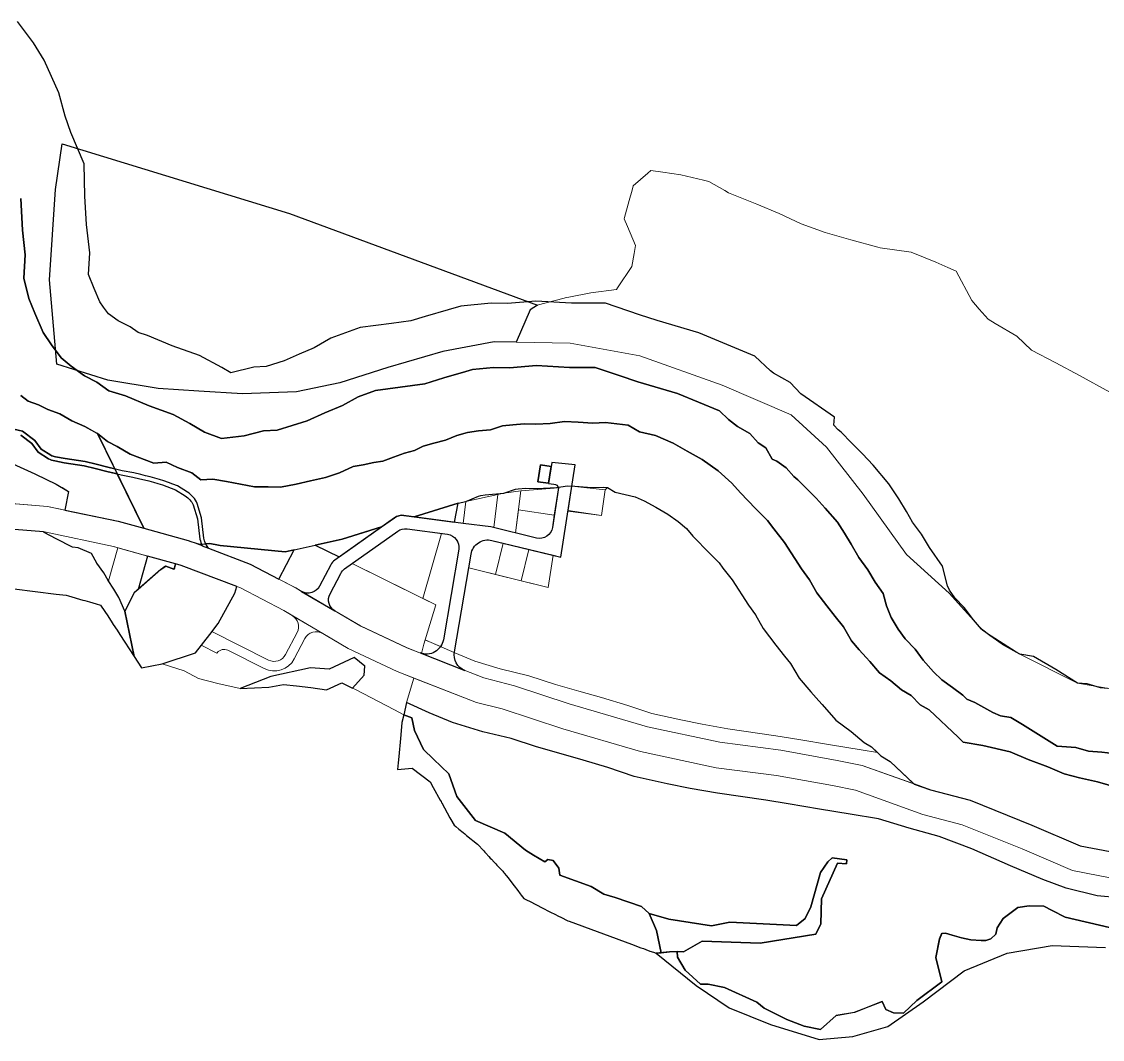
# Model space of a CAD drawing. Header units: millimetres. Extents: x 234550 to 240984, y 469077 to 474234.
# Drawn here: x 237028 to 237533, y 473731 to 474206 of the extents above; entities that cross this region are included whole.
import ezdxf

# ---------------------------------------------------------------- set-up
doc = ezdxf.new("R2010")
doc.units = ezdxf.units.MM
for name, color, linetype, lineweight in [('_proposed _Primary_road_Hatch', 7, 'Continuous', 0), ('_Proposed Access Road_Hatch', 255, 'Continuous', 0), ('_Proposed bicycle track hatch', 60, 'Continuous', 30), ('_proposed OS-2 _hatch', 83, 'Continuous', 0), ('_Proposed UV_1_a_hatch', 31, 'Continuous', 0), ('_proposed UV_1_b_Hatch', 33, 'Continuous', 0), ('_Proposed_parking', 253, 'Continuous', 30), ('E1', 108, 'Continuous', 30)]:
    doc.layers.add(name, color=color, linetype=linetype, lineweight=lineweight)
for name, color, linetype in [('_Proposed Service-1 hatch', 210, 'Continuous'), ('_proposed Tertiary_road_Hatch', 252, 'Continuous'), ('Service-S2', 192, 'Continuous')]:
    doc.layers.add(name, color=color, linetype=linetype)
doc.layers.add('_proposed UV_2_Hatch', color=53, linetype='Continuous', lineweight=0, true_color=0xf2d64a)
doc.layers.add('water', color=140, linetype='Continuous', lineweight=30, true_color=0x00cdfe)

msp = doc.modelspace()

# ---------------------------------------------------------------- linework, layer by layer
at = {"layer": '_proposed _Primary_road_Hatch'}
for points in [[(237013.59, 473982.17), (237040, 473979.95), (237073.03, 473973.06), (237105.6, 473963.99), (237134.63, 473953.06), (237156.08, 473941.85), (237186.31, 473924.06), (237207.82, 473913.99), (237243.75, 473899.84), (237258.02, 473896.16), (237283.55, 473887.7), (237320.22, 473877.07), (237353.88, 473869.85), (237382.4, 473866.08), (237408.77, 473861.36), (237420.48, 473859.03), (237452.26, 473847.6), (237470.88, 473842.71), (237499.73, 473831.12), (237522.17, 473821.39), (237544.41, 473817.17)], [(237542.67, 473805.29), (237518.58, 473809.87), (237495.1, 473820.05), (237467.11, 473831.29), (237448.75, 473836.11), (237417.38, 473847.39), (237406.51, 473849.56), (237380.37, 473854.25), (237352.3, 473857.94), (237316.83, 473865.53), (237280.61, 473876.04), (237252.37, 473885.4), (237240.28, 473888.31), (237203.33, 473902.86), (237180.35, 473913.61), (237150.33, 473931.32), (237130.06, 473941.94), (237102.38, 473952.4), (237070.74, 473961.24), (237038.56, 473968.03), (237012.78, 473970.16)]]:
    msp.add_lwpolyline(points, dxfattribs=at)
at = {"layer": '_Proposed Access Road_Hatch'}
msp.add_lwpolyline([(237168.51, 473920.59), (237154.28, 473928.99, -0.399335), (237156.55, 473921.04), (237151.2, 473910.8, -0.410066), (237143.17, 473908.23), (237116.78, 473921.55), (237111.79, 473915.11), (237119.06, 473911.44), (237119.23, 473911.65, -0.359106), (237124.19, 473912.77), (237141.15, 473904.21, 0.410066), (237155.18, 473908.72), (237160.14, 473918.21, -0.429251)], format="xyb", close=True, dxfattribs=at)
at = {"layer": '_Proposed bicycle track hatch'}
msp.add_lwpolyline([(237027.46, 474013.24), (237032.66, 474009.37), (237035.62, 474005.23), (237040.49, 474002.13, 0.074613), (237043.37, 474001.2), (237047.83, 474000.37), (237057.14, 473998.95), (237062.23, 473997.72), (237067.65, 473996.3), (237074.38, 473994.68), (237079.81, 473993.69), (237083.16, 473992.87, -0.038323), (237099.74, 473987.76), (237104.3, 473984.91, -0.134789), (237108.06, 473980.62), (237109.98, 473974.23), (237111.07, 473964.63, -0.005464), (237112.24, 473961.49), (237115.1, 473960.41, -0.109986), (237113.02, 473965.18), (237111.95, 473974.63), (237109.93, 473981.34, 0.138622), (237105.38, 473986.59), (237100.65, 473989.55, 0.038688), (237083.61, 473994.82), (237080.23, 473995.64), (237074.79, 473996.64), (237068.14, 473998.24), (237062.71, 473999.66), (237057.52, 474000.92), (237048.16, 474002.34), (237043.72, 474003.17, -0.072205), (237041.47, 474003.88), (237037.02, 474006.71), (237034.1, 474010.78), (237028.34, 474015.08), (237024.31, 474016.09, -0.058553)], format="xyb", dxfattribs=at)
at = {"layer": '_proposed OS-2 _hatch'}
for points in [[(237234.13, 473971.96), (237229.97, 473972.57), (237231.83, 473981.48), (237235.37, 473982.3)], [(237072.85, 473960.65), (237070.74, 473961.24), (237038.56, 473968.03), (237038.05, 473968.08), (237044.07, 473964.78), (237051.67, 473960.92), (237054.36, 473960.67), (237060.59, 473958.03), (237063.04, 473953.42), (237066.31, 473948.96), (237068.37, 473945.38), (237069.46, 473943.69), (237068.54, 473945.23)], [(237086.65, 473956.8), (237082.28, 473941.16), (237092.96, 473950.5), (237094.75, 473952.01), (237095.12, 473951.82), (237095.29, 473952.04), (237098.98, 473950.65), (237099.32, 473951.07), (237099.35, 473951.26), (237099.82, 473953.12)], [(237322.14, 473883.25), (237310.99, 473887.06), (237298.65, 473890.74), (237288.08, 473893.68), (237277.29, 473896.75), (237264.75, 473900.87), (237251.37, 473904.05), (237239.61, 473907.69), (237230.17, 473911.64), (237219.11, 473916.45), (237216.32, 473917.62), (237215.7, 473915.62), (237214.6, 473911.32), (237243.75, 473899.84), (237258.02, 473896.16), (237283.55, 473887.7), (237320.22, 473877.07), (237353.88, 473869.85), (237382.4, 473866.08), (237408.77, 473861.36), (237420.48, 473859.03), (237444.64, 473850.34), (237444.22, 473850.77), (237433.5, 473860.83), (237429.14, 473863.46), (237427.58, 473864.97), (237419.88, 473866.31), (237405.57, 473868.59), (237390.81, 473871.16), (237380.07, 473872.84), (237357.73, 473876.13), (237345.75, 473878.19), (237335.77, 473880.27)]]:
    msp.add_lwpolyline(points, close=True, dxfattribs=at)
msp.add_lwpolyline([(237226.76, 473966.95), (237223.98, 473967.32), (237215.31, 473937), (237221.35, 473934.03), (237216.32, 473917.62), (237216.51, 473917.55), (237219.11, 473916.45), (237223.58, 473914.51, 0.106825), (237224.84, 473917.64), (237231.86, 473958.66), (237232.07, 473959.93, 0.403545), (237226.76, 473966.95)], format="xyb", dxfattribs=at)
msp.add_lwpolyline([(237542.67, 473805.29), (237518.58, 473809.88), (237495.1, 473820.05), (237467.11, 473831.3), (237448.75, 473836.12), (237417.38, 473847.39), (237406.51, 473849.57), (237380.37, 473854.26), (237352.3, 473857.94), (237316.83, 473865.54), (237280.61, 473876.04), (237252.37, 473885.41), (237240.28, 473888.32), (237211.11, 473899.81), (237207.63, 473888.31), (237218.2, 473883.62), (237229.19, 473879.02), (237243.33, 473874.64), (237256.45, 473871.52), (237268.36, 473867.61), (237279.82, 473864.35), (237290.21, 473861.46), (237301.71, 473858.03), (237313.93, 473853.86), (237329.4, 473850.47), (237340.05, 473848.26), (237352.92, 473846.04), (237375.5, 473842.72), (237385.84, 473841.1), (237400.56, 473838.54), (237414.87, 473836.26), (237427.98, 473833.98), (237442.33, 473829.77), (237456.37, 473825.83), (237471.66, 473820.1), (237489.73, 473812.13), (237504.74, 473805.68), (237515.66, 473801.68), (237530.21, 473798.04), (237540.55, 473797.15)], dxfattribs=at)
at = {"layer": '_Proposed Service-1 hatch'}
for points in [[(237273.91, 473990.74), (237275.14, 473998.65), (237270.2, 473999.42), (237268.97, 473991.51)], [(237231.83, 473981.48), (237211.22, 473975.09), (237229.97, 473972.57)], [(237195.95, 473970.36), (237177.63, 473964.67), (237164.93, 473961.89), (237176.24, 473956.34)], [(237095.29, 473952.04), (237098.98, 473950.65), (237099.32, 473951.07), (237099.35, 473951.26), (237099.82, 473953.12), (237086.65, 473956.8), (237082.28, 473941.16), (237092.96, 473950.5)]]:
    msp.add_lwpolyline(points, close=True, dxfattribs=at)
at = {"layer": '_proposed Tertiary_road_Hatch'}
msp.add_lwpolyline([(237247.54, 473964.08), (237279.7, 473956.27), (237286.32, 473999.31), (237275.43, 474000.5), (237273.89, 473990.61), (237276.37, 473990.34, -0.350137), (237278.6, 473988.56), (237275.76, 473970.1, -0.439498), (237268.41, 473965.18), (237247.05, 473970.37), (237234.13, 473971.96), (237206.33, 473975.75, 0.190109), (237202.05, 473974.69), (237174.09, 473954.82, 0.118306), (237172.25, 473952.7), (237167.02, 473942.69, -0.428954), (237158.66, 473940.29), (237174.19, 473931.16, -0.399625), (237171.92, 473939.11), (237176.9, 473948.65, -0.118306), (237178.74, 473950.76), (237203.6, 473968.43, -0.190109), (237207.87, 473969.49), (237226.76, 473966.95, -0.403545), (237232.07, 473959.93), (237224.84, 473917.64, -0.475828), (237214.02, 473911.55), (237234.93, 473903.32, -0.355172), (237229.98, 473912.11), (237237.77, 473957.65, -0.434504)], format="xyb", close=True, dxfattribs=at)
at = {"layer": '_Proposed UV_1_a_hatch'}
for points in [[(237046.78, 473988.83), (237044.05, 473990.34), (237034.05, 473995.25), (237023.85, 473999.85), (237007.45, 474008.67), (237007.48, 474008.56), (237009.19, 473997.83), (237012.46, 473986.17, 0.312972), (237017.74, 473981.82), (237040, 473979.95), (237048.01, 473978.28), (237049.81, 473986.91)], [(237172.25, 473952.7, -0.118306), (237174.09, 473954.82), (237176.24, 473956.34), (237164.93, 473961.89), (237155.17, 473959.75), (237148.01, 473946.04), (237155.89, 473941.92), (237158.66, 473940.29, 0.428954), (237167.02, 473942.69)], [(237221.35, 473934.03), (237182.23, 473953.24), (237178.74, 473950.76, 0.118306), (237176.9, 473948.65), (237171.92, 473939.11, 0.399625), (237174.19, 473931.16), (237186.12, 473924.14), (237207.63, 473914.07), (237214.6, 473911.32), (237215.71, 473915.63), (237216.32, 473917.62)]]:
    msp.add_lwpolyline(points, format="xyb", close=True, dxfattribs=at)
at = {"layer": '_proposed UV_1_b_Hatch'}
for points in [[(237260.98, 473987.23), (237278.6, 473988.56), (237276.64, 473975.85), (237259.89, 473978.43), (237258.56, 473967.58), (237268.41, 473965.18, 0.439498), (237275.76, 473970.1), (237276.64, 473975.85)], [(237252.8, 473962.8), (237247.54, 473964.08, 0.434504), (237237.77, 473957.65), (237236.68, 473951.31), (237249.25, 473948.2)]]:
    msp.add_lwpolyline(points, format="xyb", dxfattribs=at)
for points in [[(237300.47, 473987.7), (237284.8, 473989.41), (237283.06, 473978.09), (237298.62, 473975.69)], [(237260.98, 473987.23), (237253.12, 473986.18), (237250.25, 473985.55), (237248.34, 473970.06), (237258.56, 473967.58)]]:
    msp.add_lwpolyline(points, close=True, dxfattribs=at)
for points in [[(237250.25, 473985.55), (237235.36, 473982.29), (237234.13, 473971.96), (237247.05, 473970.37), (237248.34, 473970.06)], [(237264.79, 473959.89), (237261.23, 473945.23), (237273.79, 473942.12), (237276.1, 473957.14), (237252.8, 473962.8), (237249.25, 473948.2), (237261.23, 473945.23)]]:
    msp.add_lwpolyline(points, dxfattribs=at)
at = {"layer": '_proposed UV_2_Hatch'}
msp.add_lwpolyline([(237536.12, 474033.3), (237521.95, 474041.17), (237510.94, 474047.01), (237499.52, 474052.99), (237492.7, 474059.51), (237492.67, 474059.54), (237482.47, 474065.45), (237479.22, 474067.33), (237475.06, 474072.12), (237471.62, 474076.07), (237464.28, 474089.81), (237460.42, 474091.59), (237454.83, 474094.09), (237443.33, 474098.65), (237428.86, 474100.7), (237427.8, 474100.98), (237415.12, 474104.38), (237403.1, 474107.94), (237391.97, 474111.94), (237381.64, 474116.82), (237371.31, 474121.04), (237360.27, 474125.52), (237357.93, 474126.46), (237356.22, 474127.45), (237348.87, 474131.7), (237346.33, 474132.33), (237335.71, 474134.88), (237327.26, 474136.08), (237321.76, 474136.82), (237320.35, 474135.61), (237313.49, 474129.63), (237312.94, 474127.72), (237311.54, 474122.8), (237309.46, 474114.85), (237309.31, 474114.25), (237310.79, 474110.72), (237314.56, 474101.82), (237313.91, 474098.1), (237312.9, 474092.03), (237306.13, 474081.99), (237305.69, 474081.33), (237293.77, 474079.68), (237283.37, 474077.71), (237282.14, 474077.47), (237281.28, 474077.25), (237268.7, 474073.91), (237265.33, 474071.81), (237258.78, 474056.74), (237284.01, 474056.21), (237316.62, 474050.34), (237355.09, 474036.65), (237387.21, 474022.79), (237403.84, 474007.63), (237420.96, 473985.62), (237441.11, 473957.43), (237461.07, 473939.48), (237476.8, 473922.07), (237494.12, 473911.02), (237520.96, 473897.45), (237554, 473891.87)], dxfattribs=at)
for points in [[(237359.65, 473945.73), (237355.42, 473951.19), (237353.61, 473953.59), (237349.28, 473957.9), (237341.42, 473966.05), (237338.35, 473969.62), (237334.53, 473972.91), (237329.66, 473976.41), (237324.01, 473979.54), (237318.69, 473982.58), (237314.36, 473984.46), (237305.14, 473986.65), (237301.48, 473988.81), (237300.47, 473987.7), (237298.62, 473975.69), (237283.01, 473977.79), (237279.7, 473956.27), (237276.1, 473957.14), (237273.79, 473942.12), (237236.68, 473951.31), (237229.98, 473912.11), (237229.95, 473911.73), (237230.17, 473911.64), (237239.61, 473907.69), (237251.37, 473904.05), (237264.75, 473900.87), (237277.29, 473896.75), (237288.08, 473893.68), (237298.65, 473890.74), (237310.99, 473887.06), (237322.14, 473883.25), (237335.77, 473880.27), (237345.75, 473878.19), (237357.73, 473876.13), (237380.07, 473872.84), (237390.81, 473871.16), (237405.57, 473868.59), (237419.88, 473866.31), (237427.58, 473864.97), (237424.85, 473867.64), (237421.38, 473869.71), (237415.26, 473874.84), (237408.13, 473880.08), (237401.72, 473887.45), (237400.11, 473889.15), (237396.4, 473893.32), (237390.94, 473899.71), (237386.91, 473906.64), (237384.2, 473910.03), (237380.18, 473915.22), (237374.15, 473923.01), (237370.58, 473929.4), (237367.39, 473933.77)], [(237086.65, 473956.8), (237072.85, 473960.65), (237068.54, 473945.23), (237073.24, 473937.37), (237076.17, 473931.06), (237080.46, 473939.58), (237082.28, 473941.16)]]:
    msp.add_lwpolyline(points, close=True, dxfattribs=at)
for points in [[(237223.98, 473967.32), (237207.87, 473969.49, 0.190109), (237203.6, 473968.43), (237182.23, 473953.24), (237215.31, 473937)], [(237154.28, 473928.99), (237150.33, 473931.32), (237130.06, 473941.94), (237128.42, 473942.56), (237127.47, 473939.51), (237119.68, 473925.3), (237116.78, 473921.55), (237143.17, 473908.23, 0.410066), (237151.2, 473910.8), (237156.55, 473921.04, 0.399335)], [(237211.1, 473899.8), (237203.33, 473902.86), (237180.35, 473913.61), (237168.51, 473920.59, 0.429251), (237160.14, 473918.21), (237155.18, 473908.72, -0.410066), (237141.15, 473904.21), (237124.19, 473912.77, 0.359106), (237119.23, 473911.65), (237119.06, 473911.44), (237111.79, 473915.11), (237109.11, 473911.65), (237093.5, 473906.51), (237103.79, 473903.11), (237110.48, 473899.67), (237119.58, 473897.3), (237129.94, 473894.98), (237144.28, 473900.53), (237162.81, 473904.51), (237171.5, 473903.88), (237183.16, 473909.44), (237188.13, 473905.37), (237187.87, 473901.17), (237182.38, 473895.1), (237183.88, 473894.38), (237202.04, 473884.9), (237206.46, 473882.66), (237207.62, 473888.31)]]:
    msp.add_lwpolyline(points, format="xyb", close=True, dxfattribs=at)
at = {"layer": '_Proposed_parking'}
msp.add_lwpolyline([(237155.11, 473959.64), (237151.04, 473958.73), (237120.69, 473961.65), (237118.23, 473962.12), (237115.58, 473962.58), (237113.89, 473962.47, 0.050001), (237115.1, 473960.41), (237134.63, 473953.06), (237148.02, 473946.06)], format="xyb", close=True, dxfattribs=at)
at = {"layer": 'E1'}
for points in [[(237535.03, 473895), (237531.8, 473895.28), (237525.44, 473897.18), (237520.96, 473897.45), (237510.83, 473903.77), (237500.36, 473909.94), (237494.12, 473911.02), (237485.92, 473915.53), (237485.82, 473915.58), (237480.1, 473919.69), (237476.11, 473922.57), (237472.38, 473926.98), (237468.02, 473932.72), (237463.64, 473937.3), (237461.14, 473940.78), (237460.29, 473942.94), (237457.9, 473952.07), (237451.82, 473960.75), (237448.1, 473967.07), (237443.96, 473972.58), (237441.11, 473977.57), (237437.57, 473983.43), (237432.95, 473990.56), (237425.54, 473999.16), (237420.52, 474004.53), (237415.39, 474009.72), (237410.55, 474014.59), (237409.26, 474015.65), (237407.23, 474017.9), (237407.48, 474021.56), (237391.71, 474032.47), (237386.85, 474037.77), (237379.05, 474042.18), (237377.64, 474043.31), (237370.26, 474050.16), (237344.18, 474061.07), (237324.68, 474066.71), (237316.47, 474069.5), (237300.52, 474074.84), (237284.66, 474074.81), (237268.02, 474075.78), (237254.84, 474074.67), (237247.14, 474074.86), (237232.93, 474073.42), (237227.09, 474071.8), (237216.37, 474068.69), (237209.63, 474066.57), (237200.66, 474065.33), (237186.05, 474063.47), (237172.37, 474058.54), (237164.46, 474054.01), (237157.58, 474051.13), (237150.55, 474047.95), (237142.03, 474045.29), (237136.38, 474045.05), (237125.56, 474042.27), (237121.34, 474044.78), (237110.93, 474050.44), (237098.25, 474054.94), (237086.73, 474059.76), (237082.28, 474061.16), (237078.64, 474063.8), (237072.92, 474066.63), (237068.54, 474069.82), (237066.17, 474072.94), (237064.4, 474075.55), (237061.77, 474081.76), (237059.12, 474088.24), (237059.72, 474098.34), (237058.15, 474111.56), (237057.44, 474124.87), (237057.08, 474139.94), (237050.95, 474154.56), (237048.28, 474162.23), (237045.34, 474173.07), (237038.5, 474188.35), (237033.47, 474196.39), (237026.02, 474206.36)], [(237027.46, 474123.71), (237028.25, 474108.99), (237029.61, 474097.45), (237028.97, 474086.54), (237031.3, 474077.03), (237034.07, 474070.23), (237037.93, 474061.14), (237041.79, 474055.44), (237046.36, 474049.42), (237051.02, 474045.47), (237057.33, 474040.87), (237063.07, 474038.03), (237068.63, 474034), (237076.43, 474031.55), (237087.44, 474026.95), (237098.67, 474022.96), (237106.5, 474018.7), (237113.25, 474014.69), (237121.27, 474011.64), (237131.81, 474012.9), (237140.8, 474015.21), (237147.22, 474015.49), (237161.24, 474019.86), (237169.56, 474023.63), (237177.76, 474027.06), (237185, 474031.21), (237193.11, 474034.13), (237204.6, 474035.59), (237216.23, 474037.2), (237225.05, 474039.97), (237235.28, 474042.94), (237238.49, 474043.83), (237248.29, 474044.82), (237255.74, 474044.64), (237268.41, 474045.71), (237283.82, 474044.81), (237295.66, 474044.83), (237306.88, 474041.08), (237315.67, 474038.09), (237334.19, 474032.73), (237353.76, 474024.54), (237358.04, 474020.57), (237362.2, 474017.24), (237367.96, 474013.99), (237371.88, 474009.72), (237375.44, 474007.25), (237378.41, 474002), (237380.65, 474001.03), (237384.86, 473997.92), (237388.49, 473993.87), (237390.38, 473992.33), (237394.08, 473988.61), (237398.89, 473983.74), (237403.21, 473979.12), (237408.88, 473972.53), (237412.14, 473967.5), (237415.25, 473962.36), (237418.85, 473956.06), (237423.1, 473950.4), (237426.56, 473944.51), (237430.24, 473939.27), (237431.73, 473933.59), (237433.92, 473928.04), (237437.2, 473922.68), (237440.5, 473918.1), (237445.15, 473913.23), (237448.97, 473908.19), (237453.68, 473902.64), (237457.64, 473898.9), (237462.55, 473895.35), (237467.42, 473891.86), (237469.36, 473889.9), (237472.96, 473888.42), (237481.47, 473883.74), (237485.03, 473882.15), (237489.85, 473881.31), (237495.27, 473878.12), (237511.56, 473867.95), (237520.19, 473867.44), (237526.18, 473865.65), (237532.29, 473865.13), (237537.64, 473864.6)], [(237539.94, 473848.5), (237530.39, 473851.36), (237521.98, 473853.15), (237514.7, 473855.03), (237507.15, 473858.3), (237497.97, 473861.74), (237489.51, 473865.41), (237476.82, 473868.34), (237467.53, 473869.83), (237465.25, 473872.18), (237451.7, 473884.89), (237447.58, 473887.37), (237443.25, 473891.59), (237438.82, 473894.23), (237433.8, 473898.45), (237428.57, 473902.29), (237423.94, 473907.61), (237422.22, 473909.43), (237419.03, 473913.02), (237415.5, 473917.15), (237411.71, 473923.65), (237407.78, 473928.57), (237403.91, 473933.58), (237399.25, 473939.6), (237395.87, 473945.65), (237392.1, 473950.79), (237384.14, 473963.09), (237379.24, 473969.42), (237376.29, 473973.33), (237370.68, 473978.93), (237363.6, 473986.28), (237359.63, 473990.88), (237353.11, 473996.51), (237345.72, 474001.8), (237338.72, 474005.69), (237332.16, 474009.43), (237323.91, 474013.03), (237316.46, 474014.8), (237311.07, 474017.96), (237300.56, 474019.07), (237294.62, 474018.87), (237287.84, 474019.31), (237281.49, 474019.59), (237274.8, 474018.72), (237268.1, 474018.33), (237262.52, 474018.45), (237257.28, 474018.02), (237252.44, 474017.63), (237246.79, 474015.71), (237241.19, 474015.18), (237236.06, 474014.55), (237234.96, 474014.2), (237231.17, 474013.1), (237225.83, 474010.83), (237220.43, 474009.49), (237215.45, 474008.07), (237211.4, 474006.03), (237206.63, 474004.78), (237201.49, 474002.96), (237196.65, 474001.04), (237192.38, 474000.4), (237187.33, 473999.43), (237182.7, 473998.67), (237176.4, 473995.64), (237169.79, 473993.53), (237162.76, 473991.86), (237156.15, 473990.3), (237148.82, 473988.87), (237143, 473989.14), (237136.69, 473989.08), (237130.17, 473990.39), (237123.56, 473991.65), (237117.22, 473992.73), (237111.57, 473992.39), (237107.46, 473995.62), (237100.63, 473998.12), (237095.4, 474000.56), (237089.57, 474000.22), (237078.53, 474004.41), (237072.47, 474008), (237068.07, 474010.32), (237063.31, 474013.97), (237084.95, 473969.74), (237105.6, 473963.99), (237106.9, 473963.5), (237111.04, 473962.3), (237111.93, 473962.35)], [(237024.37, 473941.49), (237044.1, 473939.01), (237048.7, 473938.44), (237049.76, 473938.13), (237056.52, 473936.22), (237057.47, 473935.95), (237059.54, 473935.36), (237061.08, 473934.93), (237062.78, 473934.45), (237064.79, 473933.88), (237066.69, 473930.96), (237068.1, 473928.81), (237070.23, 473925.56), (237070.68, 473924.87), (237072.46, 473922.14), (237073.75, 473920.17), (237080.46, 473909.92), (237076.17, 473931.06), (237073.24, 473937.37), (237071.03, 473941.28), (237068.37, 473945.38), (237066.31, 473948.96), (237063.04, 473953.42), (237060.59, 473958.03), (237054.36, 473960.67), (237051.67, 473960.92), (237044.07, 473964.78), (237038.46, 473967.85), (237038.05, 473968.08), (237012.78, 473970.16)], [(237535.98, 473783.35), (237515.25, 473788.12), (237509.11, 473791.31), (237505.31, 473793.22), (237498.34, 473793.4), (237493.06, 473792.69), (237486.26, 473787.57), (237483.53, 473783.12), (237482.83, 473780.12), (237480.58, 473778.01), (237478.1, 473777.28), (237476.04, 473777.2), (237471.2, 473777.48), (237466.83, 473778.47), (237462.46, 473779.67), (237459.28, 473780.7), (237457.65, 473780.58), (237456.54, 473777.93), (237454.83, 473769.37), (237457.57, 473757.88), (237445.99, 473749.15), (237439.67, 473743.37), (237435.02, 473743.51), (237431.47, 473745), (237429.72, 473748.78), (237416.85, 473743.69), (237408.25, 473742.19), (237400.89, 473735.62), (237393.36, 473737.17), (237385.3, 473740.36), (237374.71, 473745.65), (237371.2, 473748.42), (237356.15, 473755.23), (237348.55, 473756.82), (237344.94, 473756.8), (237337.79, 473763.32), (237334.15, 473769.44), (237334.05, 473772.11), (237330.38, 473771.94), (237324.16, 473771.29), (237342.83, 473756.2), (237358.29, 473745.72), (237377.59, 473737.99), (237400.34, 473731.06), (237416.01, 473732.37), (237432.46, 473737.04), (237448.89, 473748.55), (237468.13, 473763.05), (237488.11, 473771.31), (237509.21, 473774.87), (237534.12, 473773.96)]]:
    msp.add_lwpolyline(points, dxfattribs=at)
for points in [[(237024.31, 474016.09), (237028.34, 474015.08), (237034.1, 474010.78), (237037.02, 474006.71), (237041.47, 474003.88, 0.072205), (237043.72, 474003.17), (237048.16, 474002.34), (237057.52, 474000.92), (237062.71, 473999.66), (237068.14, 473998.24), (237071.39, 473997.46), (237063.31, 474013.97), (237063.24, 474014.02), (237057.38, 474017.24), (237051.34, 474019.92), (237045.73, 474023.14), (237040.11, 474025.21), (237035.83, 474027.44), (237030.99, 474029.14), (237027.6, 474031.77)], [(237539.94, 473848.5), (237530.39, 473851.36), (237521.98, 473853.15), (237514.7, 473855.03), (237507.15, 473858.3), (237497.97, 473861.74), (237489.51, 473865.41), (237476.82, 473868.34), (237467.53, 473869.83), (237465.25, 473872.18), (237451.7, 473884.89), (237447.58, 473887.37), (237443.25, 473891.59), (237438.82, 473894.23), (237433.8, 473898.45), (237428.57, 473902.29), (237423.94, 473907.61), (237422.22, 473909.43), (237419.03, 473913.02), (237415.5, 473917.15), (237411.71, 473923.65), (237407.78, 473928.57), (237403.91, 473933.58), (237399.25, 473939.6), (237395.87, 473945.65), (237392.1, 473950.79), (237384.14, 473963.09), (237379.24, 473969.42), (237376.29, 473973.33), (237370.68, 473978.93), (237363.6, 473986.28), (237359.63, 473990.88), (237353.11, 473996.51), (237345.72, 474001.8), (237338.72, 474005.69), (237332.16, 474009.43), (237323.91, 474013.03), (237316.46, 474014.8), (237311.07, 474017.96), (237300.56, 474019.07), (237294.62, 474018.87), (237287.84, 474019.31), (237281.49, 474019.59), (237274.8, 474018.72), (237268.1, 474018.33), (237262.52, 474018.45), (237257.28, 474018.02), (237252.44, 474017.63), (237246.79, 474015.71), (237241.19, 474015.18), (237236.06, 474014.55), (237234.96, 474014.2), (237231.17, 474013.1), (237225.83, 474010.83), (237220.43, 474009.49), (237215.45, 474008.07), (237211.4, 474006.03), (237206.63, 474004.78), (237201.49, 474002.96), (237196.65, 474001.04), (237192.38, 474000.4), (237187.33, 473999.43), (237182.7, 473998.67), (237176.4, 473995.64), (237169.79, 473993.53), (237162.76, 473991.86), (237156.15, 473990.3), (237148.82, 473988.87), (237143, 473989.14), (237136.69, 473989.08), (237130.17, 473990.39), (237123.56, 473991.65), (237117.22, 473992.73), (237111.57, 473992.39), (237107.46, 473995.62), (237100.63, 473998.12), (237095.4, 474000.56), (237089.57, 474000.22), (237078.53, 474004.41), (237072.47, 474008), (237068.07, 474010.32), (237063.31, 474013.97), (237084.95, 473969.74), (237105.6, 473963.99), (237106.9, 473963.5), (237111.04, 473962.3), (237111.93, 473962.35), (237115.58, 473962.58), (237118.23, 473962.12), (237120.69, 473961.65), (237151.04, 473958.73), (237177.63, 473964.67), (237187.53, 473967.7), (237195.95, 473970.36), (237202.05, 473974.69, -0.190109), (237206.33, 473975.75), (237211.22, 473975.09), (237231.83, 473981.48), (237235.36, 473982.29), (237241.26, 473984.79), (237242.29, 473985.09), (237244.43, 473985.36), (237253.12, 473986.18), (237258.57, 473988.03), (237259.71, 473988.12), (237263.41, 473988.43), (237268.64, 473988.31), (237277.62, 473988.83), (237282.77, 473989.5), (237286.2, 473989.35), (237294.16, 473988.84), (237299.49, 473989.02), (237301.48, 473988.81), (237305.14, 473986.65), (237314.36, 473984.46), (237318.69, 473982.58), (237324.01, 473979.54), (237329.66, 473976.41), (237334.53, 473972.91), (237338.35, 473969.62), (237341.42, 473966.05), (237349.28, 473957.9), (237353.61, 473953.59), (237355.42, 473951.19), (237359.65, 473945.73), (237367.39, 473933.77), (237370.58, 473929.4), (237374.15, 473923.01), (237380.18, 473915.22), (237384.2, 473910.03), (237386.91, 473906.64), (237390.94, 473899.71), (237396.4, 473893.32), (237400.11, 473889.15), (237401.72, 473887.45), (237408.13, 473880.08), (237415.26, 473874.84), (237421.38, 473869.71), (237424.85, 473867.64), (237429.14, 473863.46), (237433.5, 473860.83), (237444.7, 473850.32), (237452.26, 473847.6), (237470.88, 473842.71), (237499.73, 473831.12), (237522.17, 473821.39), (237544.41, 473817.17)], [(237023.85, 473999.85), (237034.05, 473995.25), (237034.45, 473995.02), (237044.05, 473990.34), (237049.81, 473986.91), (237048.01, 473978.28), (237073.03, 473973.06), (237084.95, 473969.74), (237072.53, 473995.13), (237067.65, 473996.3), (237062.23, 473997.72), (237057.14, 473998.95), (237047.83, 474000.37), (237043.37, 474001.2, -0.074613), (237040.49, 474002.13), (237035.62, 474005.23), (237032.66, 474009.37), (237027.46, 474013.24)], [(237072.53, 473995.13), (237072.53, 473995.13), (237084.95, 473969.74), (237105.6, 473963.99), (237106.9, 473963.5), (237111.04, 473962.3), (237111.93, 473962.35, 0.000115), (237111.9, 473962.42)], [(237111.04, 473962.3), (237115.58, 473962.58), (237118.23, 473962.12), (237120.69, 473961.65), (237151.04, 473958.73), (237177.63, 473964.67), (237187.53, 473967.7), (237195.95, 473970.36), (237202.05, 473974.69, -0.190109), (237206.33, 473975.75), (237211.22, 473975.09), (237231.83, 473981.48), (237235.36, 473982.29), (237241.26, 473984.79), (237242.29, 473985.09), (237244.43, 473985.36), (237253.12, 473986.18), (237258.57, 473988.03), (237259.71, 473988.12), (237263.41, 473988.43), (237268.64, 473988.31), (237277.62, 473988.83), (237282.77, 473989.5), (237286.2, 473989.35), (237294.16, 473988.84), (237299.49, 473989.02), (237301.48, 473988.81), (237305.14, 473986.65), (237314.36, 473984.46), (237318.69, 473982.58), (237324.01, 473979.54), (237329.66, 473976.41), (237334.53, 473972.91), (237338.35, 473969.62), (237341.42, 473966.05), (237349.28, 473957.9), (237353.61, 473953.59), (237355.42, 473951.19), (237359.65, 473945.73), (237367.39, 473933.77), (237370.58, 473929.4), (237374.15, 473923.01), (237380.18, 473915.22), (237384.2, 473910.03), (237386.91, 473906.64), (237390.94, 473899.71), (237396.4, 473893.32), (237400.11, 473889.15), (237401.72, 473887.45), (237408.13, 473880.08), (237415.26, 473874.84), (237421.38, 473869.71), (237424.85, 473867.64), (237429.14, 473863.46), (237433.5, 473860.83), (237444.22, 473850.77), (237444.64, 473850.34), (237452.26, 473847.6), (237470.88, 473842.71), (237499.73, 473831.12), (237522.17, 473821.39), (237544.41, 473817.17)]]:
    msp.add_lwpolyline(points, format="xyb", dxfattribs=at)
for points in [[(237273.91, 473990.74), (237268.97, 473991.51), (237270.2, 473999.42), (237275.14, 473998.65)], [(237268.97, 473991.51), (237270.2, 473999.42), (237275.14, 473998.65), (237273.91, 473990.74)], [(237099.82, 473953.12), (237099.35, 473951.26), (237099.32, 473951.07), (237098.98, 473950.65), (237095.29, 473952.04), (237092.96, 473950.5), (237080.46, 473939.58), (237076.17, 473931.06), (237080.46, 473909.92), (237083.93, 473904.6), (237093.5, 473906.51), (237109.11, 473911.65), (237115.73, 473920.2), (237119.68, 473925.3), (237127.47, 473939.51), (237128.42, 473942.56), (237102.38, 473952.4)], [(237187.87, 473901.17), (237188.13, 473905.37), (237183.16, 473909.44), (237171.5, 473903.88), (237162.81, 473904.51), (237144.28, 473900.53), (237129.94, 473894.98), (237143.36, 473895.47), (237150.14, 473896.84), (237156.3, 473896.21), (237162.88, 473895.44), (237170.27, 473894.26), (237177.38, 473897.53), (237182.38, 473895.1)], [(237210.18, 473881.22), (237206.46, 473882.66), (237205.5, 473879.05), (237205.31, 473877.09), (237204.79, 473871.59), (237203.99, 473863.23), (237203.75, 473860.16), (237203.49, 473857.11), (237210.3, 473857.67), (237218.62, 473851.39), (237220.14, 473848.64), (237223.4, 473842.74), (237223.76, 473842.08), (237224.05, 473841.55), (237224.06, 473841.55), (237227.93, 473834.54), (237228.37, 473833.75), (237229.83, 473831.1), (237230.67, 473830.42), (237232.07, 473829.28), (237234.1, 473827.63), (237234.88, 473827), (237235.7, 473826.33), (237240.75, 473822.23), (237243.68, 473819.09), (237244.28, 473818.44), (237244.67, 473818.02), (237246.06, 473816.54), (237246.78, 473815.76), (237247.35, 473815.15), (237248.58, 473813.84), (237249.32, 473813.04), (237249.86, 473812.47), (237249.98, 473812.33), (237250.75, 473811.51), (237251.36, 473810.85), (237251.92, 473810.26), (237252.55, 473809.58), (237252.96, 473809.14), (237253.24, 473808.77), (237253.27, 473808.73), (237254.3, 473807.4), (237255.52, 473805.83), (237256.38, 473804.72), (237257.46, 473803.33), (237257.74, 473802.96), (237257.85, 473802.82), (237258.53, 473801.95), (237258.96, 473801.38), (237259.61, 473800.55), (237260.72, 473799.11), (237261.25, 473798.42), (237262.48, 473796.83), (237266.56, 473794.76), (237266.71, 473794.69), (237267.45, 473794.31), (237268.27, 473793.9), (237268.66, 473793.7), (237269.57, 473793.24), (237269.81, 473793.11), (237270.99, 473792.52), (237274.64, 473790.66), (237277.29, 473789.32), (237278.34, 473788.78), (237278.56, 473788.67), (237279.71, 473788.09), (237283.04, 473786.4), (237283.62, 473786.19), (237312.64, 473775.52), (237317.11, 473773.88), (237318.27, 473773.45), (237319.42, 473773.03), (237319.7, 473772.93), (237320.94, 473772.47), (237321.32, 473772.33), (237322.94, 473771.74), (237324.16, 473771.29), (237326.6, 473771.54), (237324.33, 473781.97), (237320.92, 473789.8), (237317.38, 473793.08), (237305.15, 473797.34), (237299.8, 473798.81), (237293.83, 473802.38), (237279.17, 473807.69), (237278.78, 473810.98), (237276.15, 473814.65), (237273.68, 473814.99), (237272.2, 473814.02), (237267.01, 473817.02), (237263.23, 473819.45), (237253.53, 473827.41), (237239.92, 473833.26), (237231.14, 473844.45), (237227.45, 473855.13), (237220.2, 473861.97), (237215.59, 473866.45), (237211.43, 473875.24)], [(237398.81, 473780.25), (237401.19, 473785.02), (237401.47, 473796.74), (237408.97, 473813.42), (237413.11, 473813.04), (237413.24, 473814.84), (237406.47, 473815.89), (237404.34, 473813.93), (237400.99, 473809.04), (237396.52, 473792.97), (237393.77, 473787.56), (237389.82, 473784.27), (237358.59, 473785.81), (237350.04, 473784.02), (237330.17, 473787.22), (237320.92, 473789.8), (237324.33, 473781.97), (237326.6, 473771.54), (237330.38, 473771.94), (237334.05, 473772.11), (237337.04, 473771.92), (237345.69, 473776.91), (237372.76, 473776.02)]]:
    msp.add_lwpolyline(points, close=True, dxfattribs=at)
at = {"layer": 'Service-S2'}
msp.add_lwpolyline([(237265.33, 474071.81), (237258.78, 474056.74), (237248.55, 474056.78), (237224.56, 474052.3), (237198.91, 474044.86), (237176.52, 474037.66), (237156.19, 474033.39), (237130.99, 474032.46), (237110.72, 474033.77), (237091.63, 474035.02), (237068.15, 474038.93), (237044.35, 474046.43), (237040.94, 474085.72), (237043.69, 474127.95), (237046.87, 474149.32), (237153.01, 474116.72), (237268.78, 474073.96)], close=True, dxfattribs=at)
at = {"layer": 'Service-S2', "transparency": 33554633}
msp.add_lwpolyline([(237540.55, 473797.15), (237530.21, 473798.04), (237515.66, 473801.68), (237504.74, 473805.68), (237489.73, 473812.13), (237471.66, 473820.1), (237456.37, 473825.83), (237442.33, 473829.77), (237427.98, 473833.98), (237414.87, 473836.26), (237400.56, 473838.54), (237385.84, 473841.1), (237375.5, 473842.72), (237352.92, 473846.04), (237340.05, 473848.26), (237329.4, 473850.47), (237313.93, 473853.86), (237301.71, 473858.03), (237290.21, 473861.46), (237279.82, 473864.35), (237268.36, 473867.61), (237256.45, 473871.52), (237243.33, 473874.64), (237229.19, 473879.02), (237218.2, 473883.62), (237207.63, 473888.31), (237206.46, 473882.66), (237210.18, 473881.22), (237211.43, 473875.25), (237215.59, 473866.46), (237220.2, 473861.98), (237227.45, 473855.14), (237231.14, 473844.46), (237239.92, 473833.27), (237253.53, 473827.42), (237263.23, 473819.45), (237267.01, 473817.03), (237272.2, 473814.03), (237273.68, 473814.99), (237276.15, 473814.65), (237278.78, 473810.99), (237279.17, 473807.69), (237293.83, 473802.39), (237299.8, 473798.82), (237305.15, 473797.35), (237317.38, 473793.09), (237320.92, 473789.81), (237330.17, 473787.22), (237350.04, 473784.02), (237358.59, 473785.82), (237389.82, 473784.28), (237393.77, 473787.56), (237396.52, 473792.98), (237400.99, 473809.04), (237404.34, 473813.93), (237406.47, 473815.9), (237413.24, 473814.84), (237413.11, 473813.04), (237408.97, 473813.42), (237401.47, 473796.75), (237401.19, 473785.02), (237398.81, 473780.26), (237372.76, 473776.02), (237345.69, 473776.92), (237337.04, 473771.93), (237334.05, 473772.11), (237334.15, 473769.44), (237337.79, 473763.33), (237344.94, 473756.81), (237348.55, 473756.83), (237356.15, 473755.23), (237371.2, 473748.43), (237374.71, 473745.65), (237385.3, 473740.36), (237393.36, 473737.17), (237400.89, 473735.62), (237408.25, 473742.2), (237416.85, 473743.7), (237429.72, 473748.78), (237431.47, 473745), (237435.02, 473743.52), (237439.67, 473743.38), (237445.99, 473749.16), (237457.57, 473757.89), (237454.83, 473769.37), (237456.54, 473777.94), (237457.65, 473780.59), (237459.28, 473780.7), (237462.46, 473779.67), (237466.83, 473778.47), (237471.2, 473777.49), (237476.04, 473777.21), (237478.1, 473777.28), (237480.58, 473778.01), (237482.83, 473780.13), (237483.53, 473783.13), (237486.26, 473787.58), (237493.06, 473792.7), (237498.34, 473793.41), (237505.31, 473793.23), (237509.11, 473791.32), (237515.25, 473788.13), (237535.98, 473783.36)], dxfattribs=at)
at = {"layer": 'Service-S2'}
msp.add_lwpolyline([(237540.55, 473797.15), (237530.21, 473798.04), (237515.66, 473801.68), (237504.74, 473805.68), (237489.73, 473812.13), (237471.66, 473820.1), (237456.37, 473825.83), (237442.33, 473829.77), (237427.98, 473833.98), (237414.87, 473836.26), (237400.56, 473838.54), (237385.84, 473841.1), (237375.5, 473842.72), (237352.92, 473846.04), (237340.05, 473848.26), (237329.4, 473850.47), (237313.93, 473853.86), (237301.71, 473858.03), (237290.21, 473861.46), (237279.82, 473864.35), (237268.36, 473867.61), (237256.45, 473871.52), (237243.33, 473874.64), (237229.19, 473879.02), (237218.2, 473883.62), (237207.63, 473888.31), (237206.46, 473882.66), (237210.18, 473881.22), (237211.43, 473875.25), (237215.59, 473866.46), (237220.2, 473861.98), (237227.45, 473855.14), (237231.14, 473844.46), (237239.92, 473833.27), (237253.53, 473827.42), (237263.23, 473819.45), (237267.01, 473817.03), (237272.2, 473814.03), (237273.68, 473814.99), (237276.15, 473814.65), (237278.78, 473810.99), (237279.17, 473807.69), (237293.83, 473802.39), (237299.8, 473798.82), (237305.15, 473797.35), (237317.38, 473793.09), (237320.92, 473789.81), (237330.17, 473787.22), (237350.04, 473784.02), (237358.59, 473785.82), (237389.82, 473784.28), (237393.77, 473787.56), (237396.52, 473792.98), (237400.99, 473809.04), (237404.34, 473813.93), (237406.47, 473815.9), (237413.24, 473814.84), (237413.11, 473813.04), (237408.97, 473813.42), (237401.47, 473796.75), (237401.19, 473785.02), (237398.81, 473780.26), (237372.76, 473776.02), (237345.69, 473776.92), (237337.04, 473771.93), (237334.05, 473772.11), (237334.15, 473769.44), (237337.79, 473763.33), (237344.94, 473756.81), (237348.55, 473756.83), (237356.15, 473755.23), (237371.2, 473748.43), (237374.71, 473745.65), (237385.3, 473740.36), (237393.36, 473737.17), (237400.89, 473735.62), (237408.25, 473742.2), (237416.85, 473743.7), (237429.72, 473748.78), (237431.47, 473745), (237435.02, 473743.52), (237439.67, 473743.38), (237445.99, 473749.16), (237457.57, 473757.89), (237454.83, 473769.37), (237456.54, 473777.94), (237457.65, 473780.59), (237459.28, 473780.7), (237462.46, 473779.67), (237466.83, 473778.47), (237471.2, 473777.49), (237476.04, 473777.21), (237478.1, 473777.28), (237480.58, 473778.01), (237482.83, 473780.13), (237483.53, 473783.13), (237486.26, 473787.58), (237493.06, 473792.7), (237498.34, 473793.41), (237505.31, 473793.23), (237509.11, 473791.32), (237515.25, 473788.13), (237535.98, 473783.36)], dxfattribs=at)
at = {"layer": 'water'}
for points in [[(237537.64, 473864.6), (237532.29, 473865.13), (237526.18, 473865.65), (237520.19, 473867.44), (237511.56, 473867.95), (237495.27, 473878.12), (237489.85, 473881.31), (237485.03, 473882.15), (237481.47, 473883.74), (237472.96, 473888.42), (237469.36, 473889.9), (237467.42, 473891.86), (237462.55, 473895.35), (237457.64, 473898.9), (237453.68, 473902.64), (237448.97, 473908.19), (237445.15, 473913.23), (237440.5, 473918.1), (237437.2, 473922.68), (237433.92, 473928.04), (237431.73, 473933.59), (237430.24, 473939.27), (237426.56, 473944.51), (237423.1, 473950.4), (237418.85, 473956.06), (237415.25, 473962.36), (237412.14, 473967.5), (237408.88, 473972.53), (237403.21, 473979.12), (237398.89, 473983.74), (237394.08, 473988.61), (237390.38, 473992.33), (237388.49, 473993.87), (237384.86, 473997.92), (237380.65, 474001.03), (237378.41, 474002), (237375.44, 474007.25), (237371.88, 474009.72), (237367.96, 474013.99), (237362.2, 474017.24), (237358.04, 474020.57), (237353.76, 474024.54), (237334.19, 474032.73), (237315.67, 474038.09), (237306.88, 474041.08), (237295.66, 474044.83), (237283.82, 474044.81), (237268.41, 474045.71), (237255.74, 474044.64), (237248.29, 474044.82), (237238.49, 474043.83), (237235.28, 474042.94), (237225.05, 474039.97), (237216.23, 474037.2), (237204.6, 474035.59), (237193.11, 474034.13), (237185, 474031.21), (237177.76, 474027.06), (237169.56, 474023.63), (237161.24, 474019.86), (237147.22, 474015.49), (237140.8, 474015.21), (237131.81, 474012.9), (237121.27, 474011.64), (237113.25, 474014.69), (237106.5, 474018.7), (237098.67, 474022.96), (237087.44, 474026.95), (237076.43, 474031.55), (237068.63, 474034), (237063.07, 474038.03), (237057.33, 474040.87), (237051.02, 474045.47), (237046.36, 474049.42), (237041.79, 474055.44), (237037.93, 474061.14), (237034.07, 474070.23), (237031.3, 474077.03), (237028.97, 474086.54), (237029.61, 474097.45), (237028.25, 474108.99), (237027.46, 474123.71)], [(237027.6, 474031.77), (237030.99, 474029.14), (237035.83, 474027.44), (237040.11, 474025.21), (237045.73, 474023.14), (237051.34, 474019.92), (237057.38, 474017.24), (237063.3, 474013.99), (237063.31, 474013.97), (237068.07, 474010.32), (237072.47, 474008), (237078.53, 474004.41), (237089.57, 474000.22), (237095.4, 474000.56), (237100.63, 473998.12), (237107.46, 473995.62), (237111.57, 473992.39), (237117.22, 473992.73), (237123.56, 473991.65), (237130.17, 473990.39), (237136.69, 473989.08), (237143, 473989.14), (237148.82, 473988.87), (237156.15, 473990.3), (237162.76, 473991.86), (237169.79, 473993.53), (237176.4, 473995.64), (237182.7, 473998.67), (237187.33, 473999.43), (237192.38, 474000.4), (237196.65, 474001.04), (237201.49, 474002.96), (237206.63, 474004.78), (237211.4, 474006.03), (237215.45, 474008.07), (237220.43, 474009.49), (237225.83, 474010.83), (237231.17, 474013.1), (237234.96, 474014.2), (237236.06, 474014.55), (237241.19, 474015.18), (237246.79, 474015.71), (237252.44, 474017.63), (237257.28, 474018.02), (237262.52, 474018.45), (237268.1, 474018.33), (237274.8, 474018.72), (237281.49, 474019.59), (237287.84, 474019.31), (237294.62, 474018.87), (237300.56, 474019.07), (237311.07, 474017.96), (237316.46, 474014.8), (237323.91, 474013.03), (237332.16, 474009.43), (237338.72, 474005.69), (237345.72, 474001.8), (237353.11, 473996.51), (237359.63, 473990.88), (237363.6, 473986.28), (237370.68, 473978.93), (237376.29, 473973.33), (237379.24, 473969.42), (237384.14, 473963.09), (237392.1, 473950.79), (237395.87, 473945.65), (237399.25, 473939.6), (237403.91, 473933.58), (237407.78, 473928.57), (237411.71, 473923.65), (237415.5, 473917.15), (237419.03, 473913.02), (237422.22, 473909.43), (237423.94, 473907.61), (237428.57, 473902.29), (237433.8, 473898.45), (237438.82, 473894.23), (237443.25, 473891.59), (237447.58, 473887.37), (237451.7, 473884.89), (237465.25, 473872.18), (237467.53, 473869.83), (237476.82, 473868.34), (237489.51, 473865.41), (237497.97, 473861.74), (237507.15, 473858.3), (237514.7, 473855.03), (237521.98, 473853.15), (237530.39, 473851.36), (237539.94, 473848.5)]]:
    msp.add_lwpolyline(points, dxfattribs=at)

doc.saveas('drawing.dxf')
